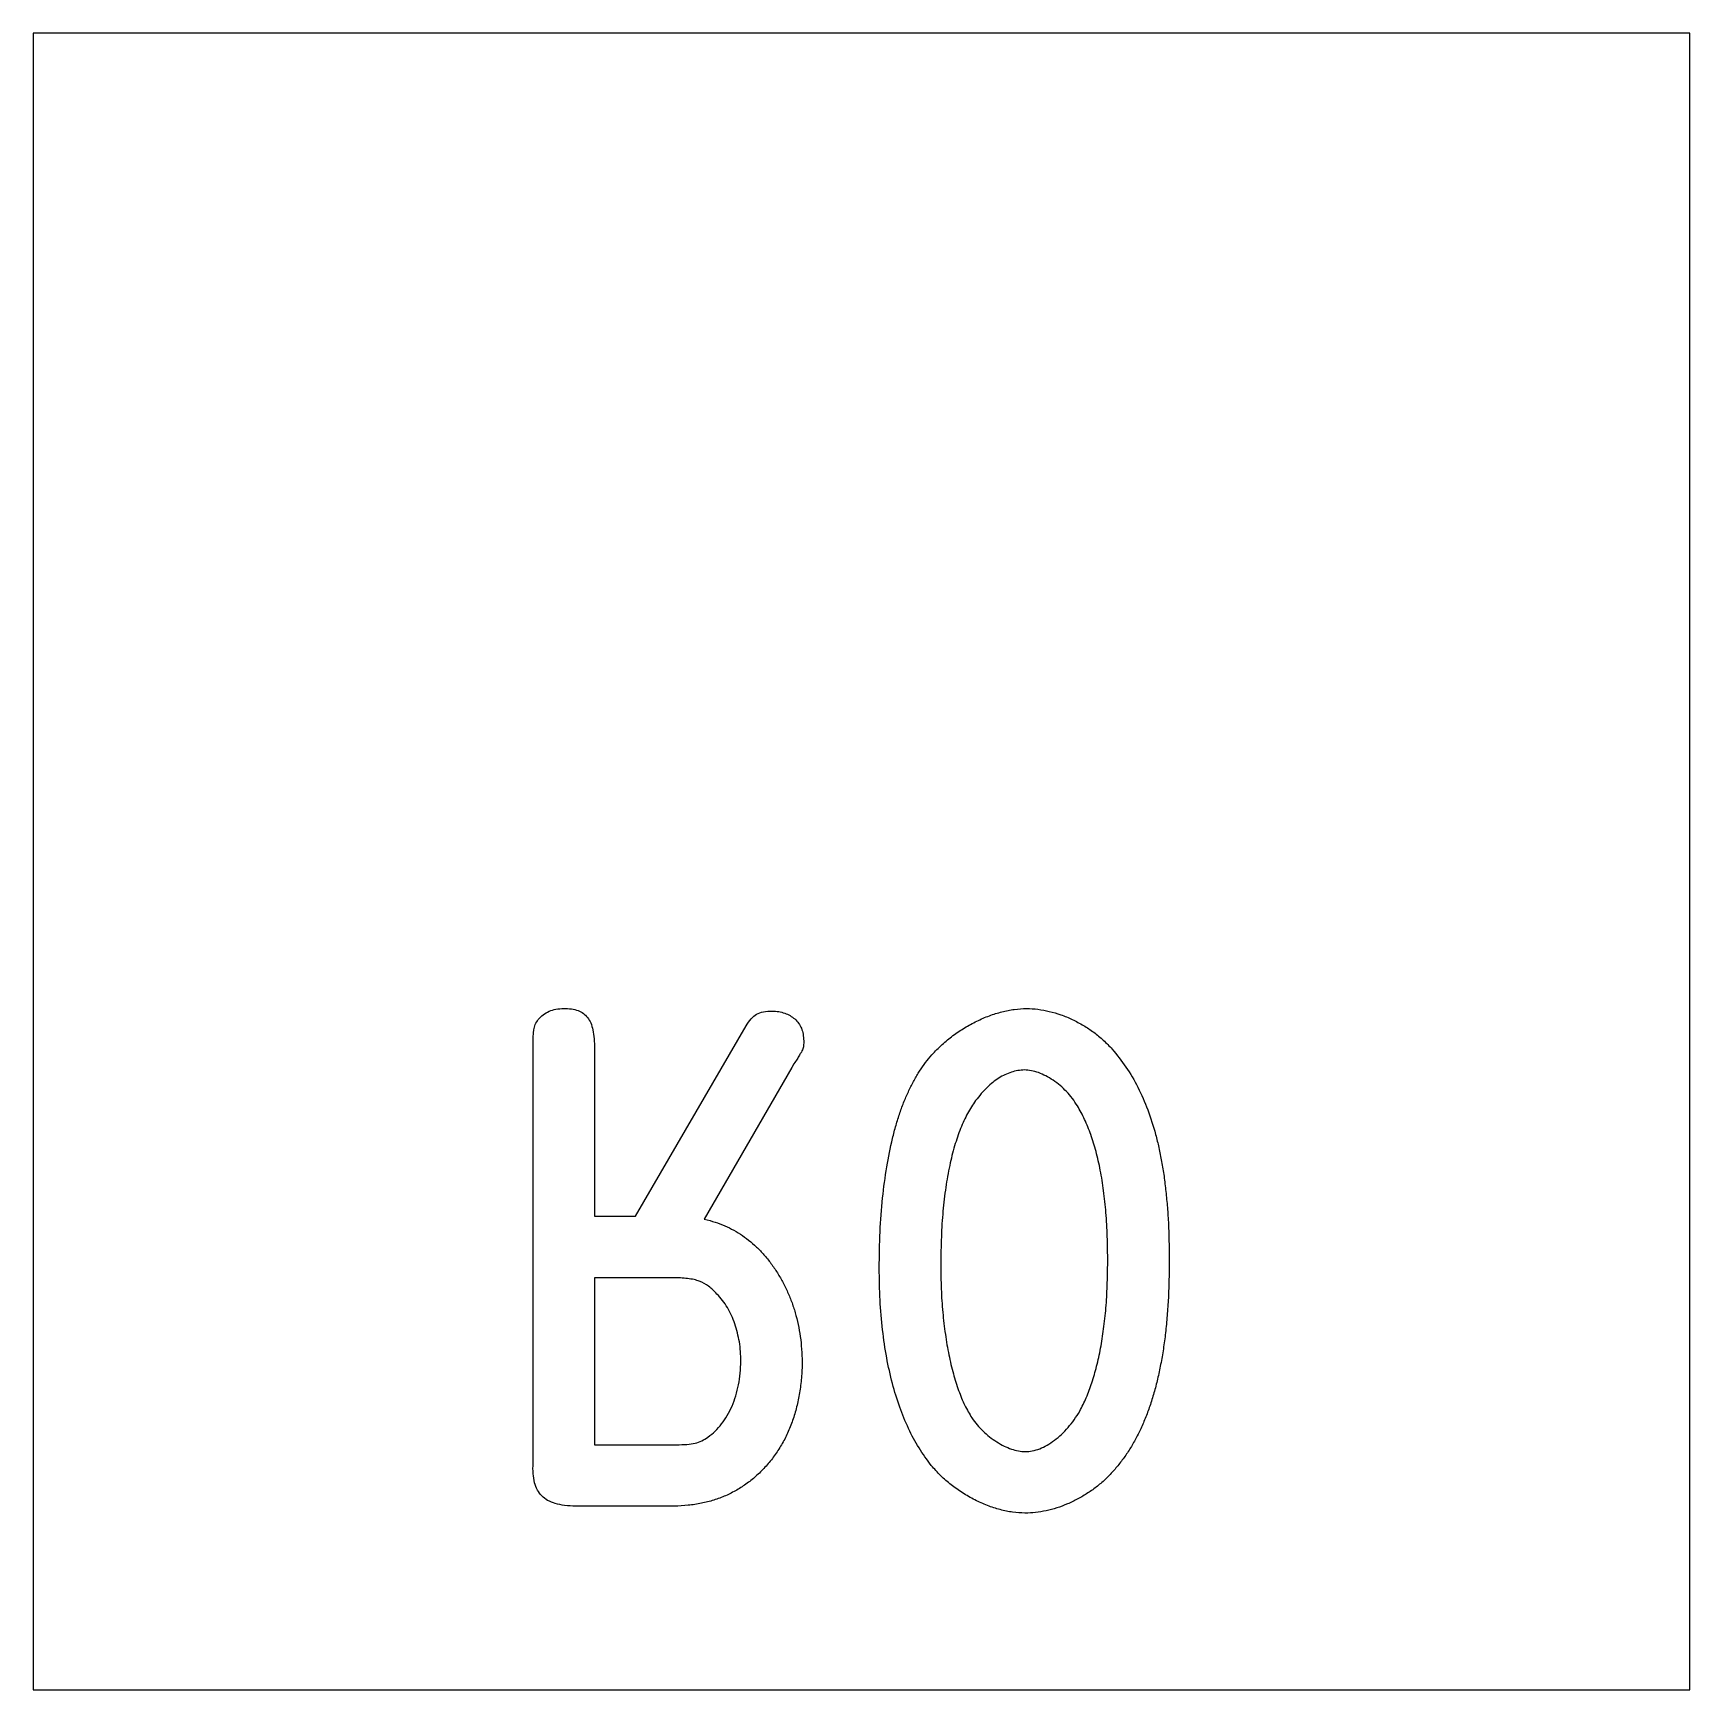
# Model space of a CAD drawing. Header units: inches. Extents: x -0.748 to -0.253, y -4.435 to -3.94.
import ezdxf

# ---------------------------------------------------------------- set-up
doc = ezdxf.new("R2010")
doc.units = ezdxf.units.IN
doc.header["$MEASUREMENT"] = 0

msp = doc.modelspace()

# ---------------------------------------------------------------- linework, layer by layer
at = {"color": 7, "linetype": 'Continuous', "lineweight": 25}
for p, q in [((-0.7475, -3.94), (-0.7475, -4.435)), ((-0.2525, -3.94), (-0.7475, -3.94)), ((-0.2525, -4.435), (-0.2525, -3.94)), ((-0.56752, -4.29349), (-0.53449, -4.23663)), ((-0.59811, -4.36725), (-0.59812, -4.24437)), ((-0.57978, -4.24351), (-0.5798, -4.29349)), ((-0.52086, -4.24902), (-0.54699, -4.29436)), ((-0.52017, -4.24794), (-0.52086, -4.24902)), ((-0.5798, -4.29349), (-0.56752, -4.29349)), ((-0.54699, -4.29436), (-0.54521, -4.2948)), ((-0.5798, -4.31185), (-0.5798, -4.36176)), ((-0.55657, -4.31185), (-0.5798, -4.31185)), ((-0.5798, -4.36176), (-0.55525, -4.36176)), ((-0.55589, -4.38012), (-0.58539, -4.38012)), ((-0.45112, -4.38219), (-0.45115, -4.38219)), ((-0.7475, -4.435), (-0.2525, -4.435))]:
    msp.add_line(p, q, dxfattribs=at)
for points, knots in [([(-0.59656, -4.23472), (-0.5961, -4.23422), (-0.59517, -4.23321), (-0.59333, -4.23218), (-0.59123, -4.23155), (-0.58974, -4.23146), (-0.58896, -4.23142)], [0, 0, 0, 0, 0.237756, 0.478138, 0.726722, 1, 1, 1, 1]), ([(-0.59656, -4.23472), (-0.5961, -4.23422), (-0.59517, -4.23321), (-0.59333, -4.23218), (-0.59123, -4.23155), (-0.58974, -4.23146), (-0.58896, -4.23142)], [0, 0, 0, 0, 0.237756, 0.478138, 0.726722, 1, 1, 1, 1]), ([(-0.58896, -4.23142), (-0.58819, -4.23143), (-0.58674, -4.23145), (-0.58474, -4.23197), (-0.58308, -4.23283), (-0.58175, -4.23408), (-0.5808, -4.23579), (-0.58018, -4.23796), (-0.5798, -4.24058), (-0.57979, -4.24249), (-0.57978, -4.24351)], [0, 0, 0, 0, 0.130208, 0.245678, 0.347246, 0.445679, 0.551514, 0.676036, 0.825967, 1, 1, 1, 1]), ([(-0.58896, -4.23142), (-0.58819, -4.23143), (-0.58674, -4.23145), (-0.58474, -4.23197), (-0.58308, -4.23283), (-0.58175, -4.23408), (-0.5808, -4.23579), (-0.58018, -4.23796), (-0.5798, -4.24058), (-0.57979, -4.24249), (-0.57978, -4.24351)], [0, 0, 0, 0, 0.130208, 0.245678, 0.347246, 0.445679, 0.551514, 0.676036, 0.825967, 1, 1, 1, 1]), ([(-0.53449, -4.23663), (-0.53402, -4.23589), (-0.53317, -4.23454), (-0.5314, -4.23301), (-0.52916, -4.23228), (-0.52756, -4.23223), (-0.52667, -4.2322)], [0, 0, 0, 0, 0.274637, 0.4984171, 0.7212468, 1, 1, 1, 1]), ([(-0.53449, -4.23663), (-0.53402, -4.23589), (-0.53317, -4.23454), (-0.5314, -4.23301), (-0.52916, -4.23228), (-0.52756, -4.23223), (-0.52667, -4.2322)], [0, 0, 0, 0, 0.274637, 0.4984171, 0.7212468, 1, 1, 1, 1]), ([(-0.52667, -4.2322), (-0.52601, -4.23223), (-0.52475, -4.23228), (-0.52294, -4.23276), (-0.52133, -4.2335), (-0.5199, -4.2345), (-0.51877, -4.23582), (-0.51789, -4.23734), (-0.51738, -4.23913), (-0.5173, -4.24039), (-0.51726, -4.24105)], [0, 0, 0, 0, 0.136422, 0.260765, 0.383439, 0.501594, 0.620065, 0.737842, 0.863378, 1, 1, 1, 1]), ([(-0.52667, -4.2322), (-0.52601, -4.23223), (-0.52475, -4.23228), (-0.52294, -4.23276), (-0.52133, -4.2335), (-0.5199, -4.2345), (-0.51877, -4.23582), (-0.51789, -4.23734), (-0.51738, -4.23913), (-0.5173, -4.24039), (-0.51726, -4.24105)], [0, 0, 0, 0, 0.136422, 0.260765, 0.383439, 0.501594, 0.620065, 0.737842, 0.863378, 1, 1, 1, 1]), ([(-0.47899, -4.24526), (-0.47798, -4.24423), (-0.476, -4.24219), (-0.47273, -4.23947), (-0.46923, -4.23717), (-0.46559, -4.23516), (-0.46187, -4.23353), (-0.45811, -4.23239), (-0.45439, -4.23158), (-0.4519, -4.23147), (-0.45067, -4.23142)], [0, 0, 0, 0, 0.133559, 0.263432, 0.393149, 0.521957, 0.648192, 0.769572, 0.885793, 1, 1, 1, 1]), ([(-0.47899, -4.24526), (-0.47798, -4.24423), (-0.476, -4.24219), (-0.47273, -4.23947), (-0.46923, -4.23717), (-0.46559, -4.23516), (-0.46187, -4.23353), (-0.45811, -4.23239), (-0.45439, -4.23158), (-0.4519, -4.23147), (-0.45067, -4.23142)], [0, 0, 0, 0, 0.133559, 0.263432, 0.393149, 0.521957, 0.648192, 0.769572, 0.885793, 1, 1, 1, 1]), ([(-0.45067, -4.23142), (-0.44954, -4.23147), (-0.44725, -4.23156), (-0.44383, -4.23226), (-0.44039, -4.23324), (-0.43698, -4.23467), (-0.43369, -4.23644), (-0.43056, -4.23847), (-0.42769, -4.24086), (-0.42597, -4.24264), (-0.4251, -4.24354)], [0, 0, 0, 0, 0.117027, 0.235893, 0.35871, 0.486342, 0.616193, 0.743887, 0.871038, 1, 1, 1, 1]), ([(-0.45067, -4.23142), (-0.44954, -4.23147), (-0.44725, -4.23156), (-0.44383, -4.23226), (-0.44039, -4.23324), (-0.43698, -4.23467), (-0.43369, -4.23644), (-0.43056, -4.23847), (-0.42769, -4.24086), (-0.42597, -4.24264), (-0.4251, -4.24354)], [0, 0, 0, 0, 0.117027, 0.235893, 0.35871, 0.486342, 0.616193, 0.743887, 0.871038, 1, 1, 1, 1]), ([(-0.59812, -4.24437), (-0.59812, -4.24362), (-0.59811, -4.24226), (-0.59809, -4.24041), (-0.59803, -4.23896), (-0.59792, -4.23758), (-0.59755, -4.23611), (-0.59689, -4.23519), (-0.59656, -4.23472)], [0, 0, 0, 0, 0.225437, 0.410104, 0.556015, 0.660126, 0.828319, 1, 1, 1, 1]), ([(-0.59812, -4.24437), (-0.59812, -4.24362), (-0.59811, -4.24226), (-0.59809, -4.24041), (-0.59803, -4.23896), (-0.59792, -4.23758), (-0.59755, -4.23611), (-0.59689, -4.23519), (-0.59656, -4.23472)], [0, 0, 0, 0, 0.225437, 0.410104, 0.556015, 0.660126, 0.828319, 1, 1, 1, 1]), ([(-0.51726, -4.24105), (-0.51726, -4.24155), (-0.51725, -4.24247), (-0.51756, -4.2436), (-0.51801, -4.24452), (-0.51859, -4.24541), (-0.51927, -4.24662), (-0.51985, -4.24747), (-0.52017, -4.24794)], [0, 0, 0, 0, 0.194991, 0.357306, 0.455808, 0.594531, 0.77683, 1, 1, 1, 1]), ([(-0.51726, -4.24105), (-0.51726, -4.24155), (-0.51725, -4.24247), (-0.51756, -4.2436), (-0.51801, -4.24452), (-0.51859, -4.24541), (-0.51927, -4.24662), (-0.51985, -4.24747), (-0.52017, -4.24794)], [0, 0, 0, 0, 0.194991, 0.357306, 0.455808, 0.594531, 0.77683, 1, 1, 1, 1]), ([(-0.4947, -4.309), (-0.49465, -4.30537), (-0.49455, -4.29837), (-0.49382, -4.28826), (-0.49256, -4.27896), (-0.49113, -4.27172), (-0.48974, -4.26636), (-0.48857, -4.26265), (-0.48729, -4.25917), (-0.48586, -4.25593), (-0.48434, -4.25291), (-0.4827, -4.25012), (-0.48091, -4.24759), (-0.47962, -4.24602), (-0.47899, -4.24526)], [0, 0, 0, 0, 0.162844, 0.313974, 0.453893, 0.583497, 0.644427, 0.702178, 0.757815, 0.810592, 0.86093, 0.909231, 0.955337, 1, 1, 1, 1]), ([(-0.4947, -4.309), (-0.49465, -4.30537), (-0.49455, -4.29837), (-0.49382, -4.28826), (-0.49256, -4.27896), (-0.49113, -4.27172), (-0.48974, -4.26636), (-0.48857, -4.26265), (-0.48729, -4.25917), (-0.48586, -4.25593), (-0.48434, -4.25291), (-0.4827, -4.25012), (-0.48091, -4.24759), (-0.47962, -4.24602), (-0.47899, -4.24526)], [0, 0, 0, 0, 0.162844, 0.313974, 0.453893, 0.583497, 0.644427, 0.702178, 0.757815, 0.810592, 0.86093, 0.909231, 0.955337, 1, 1, 1, 1]), ([(-0.4251, -4.24354), (-0.42369, -4.2453), (-0.4208, -4.24888), (-0.41727, -4.25499), (-0.41433, -4.26176), (-0.4124, -4.26785), (-0.41112, -4.27305), (-0.4103, -4.27721), (-0.40957, -4.28159), (-0.40905, -4.28618), (-0.40858, -4.29096), (-0.40826, -4.29595), (-0.40811, -4.30115), (-0.40808, -4.30468), (-0.40807, -4.30648)], [0, 0, 0, 0, 0.101436, 0.206728, 0.316913, 0.433099, 0.494072, 0.557937, 0.62432, 0.693727, 0.765875, 0.840772, 0.918946, 1, 1, 1, 1]), ([(-0.4251, -4.24354), (-0.42369, -4.2453), (-0.4208, -4.24888), (-0.41727, -4.25499), (-0.41433, -4.26176), (-0.4124, -4.26785), (-0.41112, -4.27305), (-0.4103, -4.27721), (-0.40957, -4.28159), (-0.40905, -4.28618), (-0.40858, -4.29096), (-0.40826, -4.29595), (-0.40811, -4.30115), (-0.40808, -4.30468), (-0.40807, -4.30648)], [0, 0, 0, 0, 0.101436, 0.206728, 0.316913, 0.433099, 0.494072, 0.557937, 0.62432, 0.693727, 0.765875, 0.840772, 0.918946, 1, 1, 1, 1]), ([(-0.45135, -4.24978), (-0.45201, -4.24982), (-0.45333, -4.24991), (-0.45527, -4.25044), (-0.45717, -4.25117), (-0.45903, -4.25218), (-0.46081, -4.2535), (-0.46256, -4.25506), (-0.46428, -4.25688), (-0.46535, -4.25823), (-0.4659, -4.25893)], [0, 0, 0, 0, 0.111403, 0.222048, 0.337141, 0.455069, 0.578673, 0.709987, 0.850124, 1, 1, 1, 1]), ([(-0.45135, -4.24978), (-0.45201, -4.24982), (-0.45333, -4.24991), (-0.45527, -4.25044), (-0.45717, -4.25117), (-0.45903, -4.25218), (-0.46081, -4.2535), (-0.46256, -4.25506), (-0.46428, -4.25688), (-0.46535, -4.25823), (-0.4659, -4.25893)], [0, 0, 0, 0, 0.111403, 0.222048, 0.337141, 0.455069, 0.578673, 0.709987, 0.850124, 1, 1, 1, 1]), ([(-0.43548, -4.26055), (-0.43596, -4.25978), (-0.43693, -4.25825), (-0.4387, -4.25623), (-0.44062, -4.2544), (-0.4427, -4.25283), (-0.44488, -4.25155), (-0.44704, -4.25055), (-0.44921, -4.24994), (-0.45065, -4.24983), (-0.45135, -4.24978)], [0, 0, 0, 0, 0.136847, 0.271521, 0.403548, 0.535664, 0.663711, 0.782858, 0.893892, 1, 1, 1, 1]), ([(-0.43548, -4.26055), (-0.43596, -4.25978), (-0.43693, -4.25825), (-0.4387, -4.25623), (-0.44062, -4.2544), (-0.4427, -4.25283), (-0.44488, -4.25155), (-0.44704, -4.25055), (-0.44921, -4.24994), (-0.45065, -4.24983), (-0.45135, -4.24978)], [0, 0, 0, 0, 0.136847, 0.271521, 0.403548, 0.535664, 0.663711, 0.782858, 0.893892, 1, 1, 1, 1]), ([(-0.4659, -4.25893), (-0.46673, -4.26018), (-0.46847, -4.26282), (-0.47054, -4.26738), (-0.47229, -4.2726), (-0.47377, -4.27849), (-0.4749, -4.28501), (-0.47575, -4.29211), (-0.47621, -4.29978), (-0.47629, -4.30509), (-0.47634, -4.30784)], [0, 0, 0, 0, 0.088781, 0.186589, 0.295034, 0.414691, 0.545476, 0.686048, 0.837416, 1, 1, 1, 1]), ([(-0.4659, -4.25893), (-0.46673, -4.26018), (-0.46847, -4.26282), (-0.47054, -4.26738), (-0.47229, -4.2726), (-0.47377, -4.27849), (-0.4749, -4.28501), (-0.47575, -4.29211), (-0.47621, -4.29978), (-0.47629, -4.30509), (-0.47634, -4.30784)], [0, 0, 0, 0, 0.088781, 0.186589, 0.295034, 0.414691, 0.545476, 0.686048, 0.837416, 1, 1, 1, 1]), ([(-0.42643, -4.30716), (-0.42645, -4.30462), (-0.42648, -4.2997), (-0.42692, -4.29258), (-0.42756, -4.28596), (-0.42858, -4.27987), (-0.4298, -4.27427), (-0.43141, -4.26921), (-0.43319, -4.26462), (-0.43474, -4.26187), (-0.43548, -4.26055)], [0, 0, 0, 0, 0.158896, 0.307257, 0.445314, 0.574248, 0.692976, 0.803053, 0.905436, 1, 1, 1, 1]), ([(-0.42643, -4.30716), (-0.42645, -4.30462), (-0.42648, -4.2997), (-0.42692, -4.29258), (-0.42756, -4.28596), (-0.42858, -4.27987), (-0.4298, -4.27427), (-0.43141, -4.26921), (-0.43319, -4.26462), (-0.43474, -4.26187), (-0.43548, -4.26055)], [0, 0, 0, 0, 0.158896, 0.307257, 0.445314, 0.574248, 0.692976, 0.803053, 0.905436, 1, 1, 1, 1]), ([(-0.54521, -4.2948), (-0.54422, -4.29509), (-0.54226, -4.29569), (-0.53947, -4.29694), (-0.53678, -4.29838), (-0.5343, -4.30017), (-0.53187, -4.30213), (-0.52963, -4.3044), (-0.52751, -4.30691), (-0.52555, -4.30967), (-0.52379, -4.31264), (-0.5222, -4.31573), (-0.52086, -4.31897), (-0.51977, -4.32233), (-0.5189, -4.32583), (-0.51824, -4.32946), (-0.51787, -4.33322), (-0.51777, -4.33577), (-0.51771, -4.33706)], [0, 0, 0, 0, 0.056877, 0.113653, 0.169591, 0.225836, 0.283188, 0.342391, 0.402654, 0.465709, 0.529811, 0.594269, 0.658351, 0.723787, 0.790363, 0.858403, 0.928146, 1, 1, 1, 1]), ([(-0.54521, -4.2948), (-0.54422, -4.29509), (-0.54226, -4.29569), (-0.53947, -4.29694), (-0.53678, -4.29838), (-0.5343, -4.30017), (-0.53187, -4.30213), (-0.52963, -4.3044), (-0.52751, -4.30691), (-0.52555, -4.30967), (-0.52379, -4.31264), (-0.5222, -4.31573), (-0.52086, -4.31897), (-0.51977, -4.32233), (-0.5189, -4.32583), (-0.51824, -4.32946), (-0.51787, -4.33322), (-0.51777, -4.33577), (-0.51771, -4.33706)], [0, 0, 0, 0, 0.056877, 0.113653, 0.169591, 0.225836, 0.283188, 0.342391, 0.402654, 0.465709, 0.529811, 0.594269, 0.658351, 0.723787, 0.790363, 0.858403, 0.928146, 1, 1, 1, 1]), ([(-0.40807, -4.30648), (-0.40808, -4.30842), (-0.4081, -4.31222), (-0.40829, -4.31779), (-0.40865, -4.32312), (-0.40912, -4.32823), (-0.40977, -4.33309), (-0.41058, -4.3377), (-0.41152, -4.34208), (-0.41257, -4.34623), (-0.4138, -4.35016), (-0.41519, -4.35386), (-0.4167, -4.35739), (-0.41844, -4.36067), (-0.42025, -4.3638), (-0.42232, -4.36667), (-0.42447, -4.36938), (-0.42606, -4.37103), (-0.42685, -4.37184)], [0, 0, 0, 0, 0.0834133, 0.1631629, 0.2397901, 0.3133331, 0.3834551, 0.4507232, 0.5147064, 0.5759583, 0.6347271, 0.691619, 0.7461974, 0.7994618, 0.8511965, 0.9017239, 0.9511514, 1, 1, 1, 1]), ([(-0.40807, -4.30648), (-0.40808, -4.30842), (-0.4081, -4.31222), (-0.40829, -4.31779), (-0.40865, -4.32312), (-0.40912, -4.32823), (-0.40977, -4.33309), (-0.41058, -4.3377), (-0.41152, -4.34208), (-0.41257, -4.34623), (-0.4138, -4.35016), (-0.41519, -4.35386), (-0.4167, -4.35739), (-0.41844, -4.36067), (-0.42025, -4.3638), (-0.42232, -4.36667), (-0.42447, -4.36938), (-0.42606, -4.37103), (-0.42685, -4.37184)], [0, 0, 0, 0, 0.0834133, 0.1631629, 0.2397901, 0.3133331, 0.3834551, 0.4507232, 0.5147064, 0.5759583, 0.6347271, 0.691619, 0.7461974, 0.7994618, 0.8511965, 0.9017239, 0.9511514, 1, 1, 1, 1]), ([(-0.47918, -4.36793), (-0.48043, -4.36623), (-0.48297, -4.36274), (-0.48609, -4.35687), (-0.48875, -4.35041), (-0.49088, -4.34331), (-0.4926, -4.33561), (-0.4938, -4.32729), (-0.49456, -4.31835), (-0.49465, -4.31218), (-0.4947, -4.309)], [0, 0, 0, 0, 0.102219, 0.208329, 0.320506, 0.439869, 0.566443, 0.701845, 0.846192, 1, 1, 1, 1]), ([(-0.47918, -4.36793), (-0.48043, -4.36623), (-0.48297, -4.36274), (-0.48609, -4.35687), (-0.48875, -4.35041), (-0.49088, -4.34331), (-0.4926, -4.33561), (-0.4938, -4.32729), (-0.49456, -4.31835), (-0.49465, -4.31218), (-0.4947, -4.309)], [0, 0, 0, 0, 0.102219, 0.208329, 0.320506, 0.439869, 0.566443, 0.701845, 0.846192, 1, 1, 1, 1]), ([(-0.47634, -4.30784), (-0.47631, -4.31031), (-0.47624, -4.31511), (-0.4758, -4.3221), (-0.47502, -4.32867), (-0.47397, -4.33479), (-0.47267, -4.3404), (-0.47108, -4.34544), (-0.4693, -4.3499), (-0.46776, -4.35253), (-0.46703, -4.35377)], [0, 0, 0, 0, 0.156211, 0.303827, 0.443233, 0.574749, 0.696663, 0.807526, 0.908722, 1, 1, 1, 1]), ([(-0.47634, -4.30784), (-0.47631, -4.31031), (-0.47624, -4.31511), (-0.4758, -4.3221), (-0.47502, -4.32867), (-0.47397, -4.33479), (-0.47267, -4.3404), (-0.47108, -4.34544), (-0.4693, -4.3499), (-0.46776, -4.35253), (-0.46703, -4.35377)], [0, 0, 0, 0, 0.156211, 0.303827, 0.443233, 0.574749, 0.696663, 0.807526, 0.908722, 1, 1, 1, 1]), ([(-0.4348, -4.35174), (-0.43413, -4.3504), (-0.43274, -4.34765), (-0.43108, -4.34314), (-0.42968, -4.33821), (-0.42847, -4.33285), (-0.4276, -4.32704), (-0.4269, -4.32081), (-0.42654, -4.31413), (-0.42646, -4.30953), (-0.42643, -4.30716)], [0, 0, 0, 0, 0.097908, 0.202043, 0.313782, 0.433877, 0.561812, 0.6989, 0.84461, 1, 1, 1, 1]), ([(-0.4348, -4.35174), (-0.43413, -4.3504), (-0.43274, -4.34765), (-0.43108, -4.34314), (-0.42968, -4.33821), (-0.42847, -4.33285), (-0.4276, -4.32704), (-0.4269, -4.32081), (-0.42654, -4.31413), (-0.42646, -4.30953), (-0.42643, -4.30716)], [0, 0, 0, 0, 0.097908, 0.202043, 0.313782, 0.433877, 0.561812, 0.6989, 0.84461, 1, 1, 1, 1]), ([(-0.54319, -4.31673), (-0.54398, -4.3159), (-0.54549, -4.31431), (-0.54797, -4.31303), (-0.55012, -4.31237), (-0.55203, -4.31208), (-0.55421, -4.31188), (-0.55575, -4.31186), (-0.55657, -4.31185)], [0, 0, 0, 0, 0.230509, 0.443768, 0.55582, 0.68667, 0.83376, 1, 1, 1, 1]), ([(-0.54319, -4.31673), (-0.54398, -4.3159), (-0.54549, -4.31431), (-0.54797, -4.31303), (-0.55012, -4.31237), (-0.55203, -4.31208), (-0.55421, -4.31188), (-0.55575, -4.31186), (-0.55657, -4.31185)], [0, 0, 0, 0, 0.230509, 0.443768, 0.55582, 0.68667, 0.83376, 1, 1, 1, 1]), ([(-0.53604, -4.33684), (-0.53607, -4.33585), (-0.53613, -4.33392), (-0.53644, -4.33106), (-0.53705, -4.32831), (-0.53781, -4.32565), (-0.5388, -4.32313), (-0.54003, -4.32079), (-0.54149, -4.31864), (-0.54262, -4.31736), (-0.54319, -4.31673)], [0, 0, 0, 0, 0.134755, 0.265779, 0.394316, 0.520715, 0.644887, 0.765328, 0.883503, 1, 1, 1, 1]), ([(-0.53604, -4.33684), (-0.53607, -4.33585), (-0.53613, -4.33392), (-0.53644, -4.33106), (-0.53705, -4.32831), (-0.53781, -4.32565), (-0.5388, -4.32313), (-0.54003, -4.32079), (-0.54149, -4.31864), (-0.54262, -4.31736), (-0.54319, -4.31673)], [0, 0, 0, 0, 0.134755, 0.265779, 0.394316, 0.520715, 0.644887, 0.765328, 0.883503, 1, 1, 1, 1]), ([(-0.51771, -4.33706), (-0.51776, -4.33864), (-0.51785, -4.34171), (-0.51847, -4.34619), (-0.51932, -4.35045), (-0.52053, -4.35446), (-0.52199, -4.35828), (-0.52387, -4.3618), (-0.52599, -4.36513), (-0.52846, -4.36816), (-0.53116, -4.37091), (-0.53411, -4.3733), (-0.53724, -4.37537), (-0.54059, -4.37705), (-0.54412, -4.37839), (-0.54788, -4.37931), (-0.55182, -4.37994), (-0.55452, -4.38006), (-0.55589, -4.38012)], [0, 0, 0, 0, 0.0733639, 0.143215, 0.2103481, 0.2752972, 0.3383971, 0.4001348, 0.4611129, 0.5217846, 0.5817651, 0.640635, 0.6982679, 0.75618, 0.8146311, 0.8741584, 0.9361303, 1, 1, 1, 1]), ([(-0.51771, -4.33706), (-0.51776, -4.33864), (-0.51785, -4.34171), (-0.51847, -4.34619), (-0.51932, -4.35045), (-0.52053, -4.35446), (-0.52199, -4.35828), (-0.52387, -4.3618), (-0.52599, -4.36513), (-0.52846, -4.36816), (-0.53116, -4.37091), (-0.53411, -4.3733), (-0.53724, -4.37537), (-0.54059, -4.37705), (-0.54412, -4.37839), (-0.54788, -4.37931), (-0.55182, -4.37994), (-0.55452, -4.38006), (-0.55589, -4.38012)], [0, 0, 0, 0, 0.0733639, 0.143215, 0.2103481, 0.2752972, 0.3383971, 0.4001348, 0.4611129, 0.5217846, 0.5817651, 0.640635, 0.6982679, 0.75618, 0.8146311, 0.8741584, 0.9361303, 1, 1, 1, 1]), ([(-0.54587, -4.35946), (-0.54513, -4.3589), (-0.54361, -4.35774), (-0.54174, -4.35552), (-0.54001, -4.35305), (-0.53862, -4.3502), (-0.53751, -4.34711), (-0.53665, -4.34383), (-0.53618, -4.34038), (-0.53609, -4.33803), (-0.53604, -4.33684)], [0, 0, 0, 0, 0.10957, 0.222415, 0.338815, 0.463179, 0.592338, 0.724167, 0.859489, 1, 1, 1, 1]), ([(-0.54587, -4.35946), (-0.54513, -4.3589), (-0.54361, -4.35774), (-0.54174, -4.35552), (-0.54001, -4.35305), (-0.53862, -4.3502), (-0.53751, -4.34711), (-0.53665, -4.34383), (-0.53618, -4.34038), (-0.53609, -4.33803), (-0.53604, -4.33684)], [0, 0, 0, 0, 0.10957, 0.222415, 0.338815, 0.463179, 0.592338, 0.724167, 0.859489, 1, 1, 1, 1]), ([(-0.46703, -4.35377), (-0.46653, -4.35447), (-0.46553, -4.35584), (-0.46374, -4.3577), (-0.46178, -4.35941), (-0.45964, -4.3609), (-0.45746, -4.36215), (-0.45529, -4.36309), (-0.45319, -4.36365), (-0.4518, -4.36377), (-0.45114, -4.36383)], [0, 0, 0, 0, 0.1318055, 0.2624715, 0.3969499, 0.5331472, 0.6650472, 0.7843574, 0.8961663, 0.9992987, 0.9992987, 0.9992987, 0.9992987]), ([(-0.46703, -4.35377), (-0.46653, -4.35447), (-0.46553, -4.35584), (-0.46374, -4.3577), (-0.46178, -4.35941), (-0.45964, -4.3609), (-0.45746, -4.36215), (-0.45529, -4.36309), (-0.45319, -4.36365), (-0.4518, -4.36377), (-0.45114, -4.36383)], [0, 0, 0, 0, 0.1318055, 0.2624715, 0.3969499, 0.5331472, 0.6650472, 0.7843574, 0.8961663, 0.9992987, 0.9992987, 0.9992987, 0.9992987]), ([(-0.45114, -4.36383), (-0.45041, -4.36378), (-0.44891, -4.36368), (-0.44669, -4.36299), (-0.44448, -4.36191), (-0.4423, -4.36044), (-0.44018, -4.35869), (-0.43823, -4.3566), (-0.43638, -4.35431), (-0.43533, -4.3526), (-0.4348, -4.35174)], [0.0007929, 0.0007929, 0.0007929, 0.0007929, 0.1042616, 0.2124621, 0.3278437, 0.4523188, 0.5834669, 0.7162747, 0.8564578, 1, 1, 1, 1]), ([(-0.45114, -4.36383), (-0.45041, -4.36378), (-0.44891, -4.36368), (-0.44669, -4.36299), (-0.44448, -4.36191), (-0.4423, -4.36044), (-0.44018, -4.35869), (-0.43823, -4.3566), (-0.43638, -4.35431), (-0.43533, -4.3526), (-0.4348, -4.35174)], [0.0007929, 0.0007929, 0.0007929, 0.0007929, 0.1042616, 0.2124621, 0.3278437, 0.4523188, 0.5834669, 0.7162747, 0.8564578, 1, 1, 1, 1]), ([(-0.55525, -4.36176), (-0.55421, -4.36175), (-0.55236, -4.36173), (-0.54981, -4.36141), (-0.54766, -4.36067), (-0.54647, -4.35987), (-0.54587, -4.35946)], [0, 0, 0, 0, 0.315693, 0.564506, 0.780447, 1, 1, 1, 1]), ([(-0.55525, -4.36176), (-0.55421, -4.36175), (-0.55236, -4.36173), (-0.54981, -4.36141), (-0.54766, -4.36067), (-0.54647, -4.35987), (-0.54587, -4.35946)], [0, 0, 0, 0, 0.315693, 0.564506, 0.780447, 1, 1, 1, 1]), ([(-0.58539, -4.38012), (-0.58649, -4.38008), (-0.58855, -4.38), (-0.59138, -4.37941), (-0.59375, -4.37852), (-0.59559, -4.37713), (-0.59694, -4.3753), (-0.59776, -4.373), (-0.59822, -4.37028), (-0.59815, -4.36831), (-0.59811, -4.36725)], [0, 0, 0, 0, 0.156431, 0.290091, 0.40676, 0.5099, 0.612128, 0.722875, 0.85092, 1, 1, 1, 1]), ([(-0.58539, -4.38012), (-0.58649, -4.38008), (-0.58855, -4.38), (-0.59138, -4.37941), (-0.59375, -4.37852), (-0.59559, -4.37713), (-0.59694, -4.3753), (-0.59776, -4.373), (-0.59822, -4.37028), (-0.59815, -4.36831), (-0.59811, -4.36725)], [0, 0, 0, 0, 0.156431, 0.290091, 0.40676, 0.5099, 0.612128, 0.722875, 0.85092, 1, 1, 1, 1]), ([(-0.45115, -4.38219), (-0.45239, -4.38212), (-0.45488, -4.38199), (-0.45864, -4.38121), (-0.46242, -4.37997), (-0.46618, -4.37829), (-0.46983, -4.37621), (-0.47326, -4.37379), (-0.47642, -4.37105), (-0.47826, -4.36898), (-0.47918, -4.36793)], [0, 0, 0, 0, 0.114314, 0.231488, 0.354396, 0.482319, 0.613433, 0.743169, 0.870618, 1, 1, 1, 1]), ([(-0.45115, -4.38219), (-0.45239, -4.38212), (-0.45488, -4.38199), (-0.45864, -4.38121), (-0.46242, -4.37997), (-0.46618, -4.37829), (-0.46983, -4.37621), (-0.47326, -4.37379), (-0.47642, -4.37105), (-0.47826, -4.36898), (-0.47918, -4.36793)], [0, 0, 0, 0, 0.114314, 0.231488, 0.354396, 0.482319, 0.613433, 0.743169, 0.870618, 1, 1, 1, 1]), ([(-0.42685, -4.37184), (-0.42773, -4.37263), (-0.42948, -4.37418), (-0.43234, -4.3762), (-0.43532, -4.37801), (-0.43845, -4.37947), (-0.44162, -4.38068), (-0.44481, -4.38151), (-0.44797, -4.38206), (-0.45008, -4.38215), (-0.45112, -4.38219)], [0, 0, 0, 0, 0.130876, 0.260556, 0.38899, 0.517625, 0.644263, 0.765751, 0.88355, 1, 1, 1, 1]), ([(-0.42685, -4.37184), (-0.42773, -4.37263), (-0.42948, -4.37418), (-0.43234, -4.3762), (-0.43532, -4.37801), (-0.43845, -4.37947), (-0.44162, -4.38068), (-0.44481, -4.38151), (-0.44797, -4.38206), (-0.45008, -4.38215), (-0.45112, -4.38219)], [0, 0, 0, 0, 0.130876, 0.260556, 0.38899, 0.517625, 0.644263, 0.765751, 0.88355, 1, 1, 1, 1])]:
    msp.add_open_spline(points, degree=3, knots=knots, dxfattribs=at)

doc.saveas('drawing.dxf')
